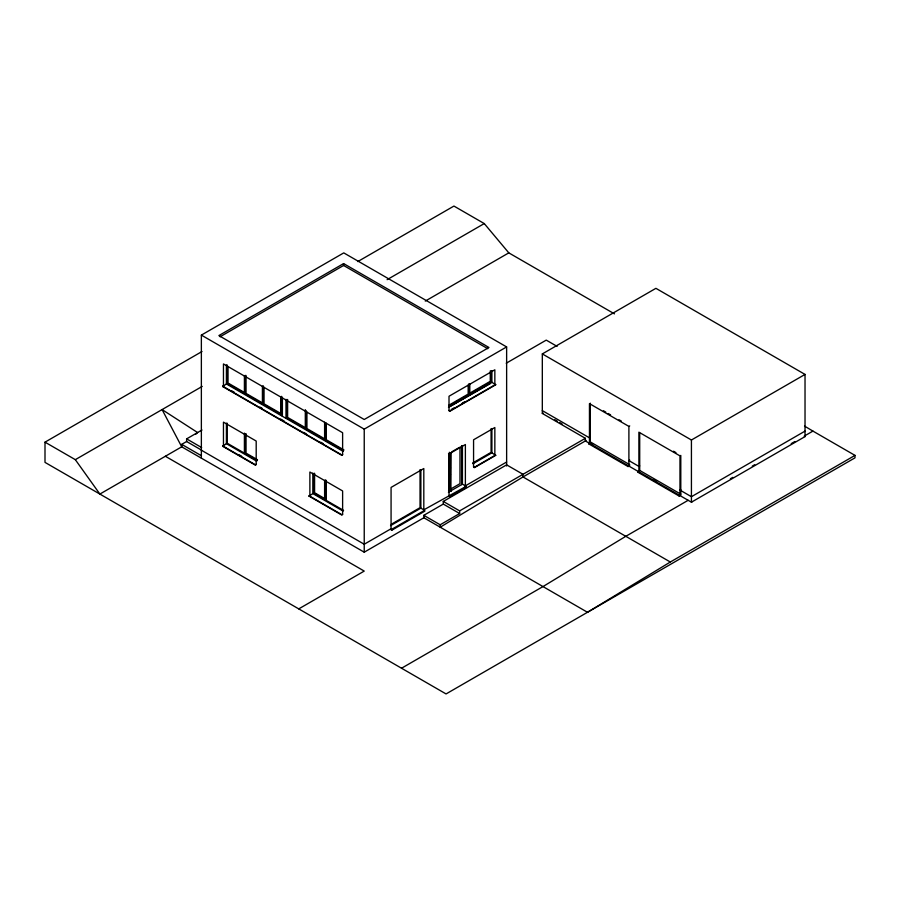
<?xml version="1.0" encoding="UTF-8"?>
<svg xmlns="http://www.w3.org/2000/svg" width="900" height="900" viewBox="0 0 900 900"><rect width="100%" height="100%" fill="white"/><g stroke="black" fill="none" stroke-linecap="round" stroke-linejoin="round"><path stroke-width="1.35" d="M195.604 434.329L197.595 432.54L162.079 409.579L181.721 446.816L364.23 552.184L423.866 517.748L587.486 612.281L670.32 562.016L855 455.389L855 457.841L446.062 693.934L45 462.386L45 442.159L202.005 351.517M201.364 458.156L201.364 335.104L343.766 252.889L506.632 346.928L506.632 465.998M343.598 263.576L218.869 335.576L364.23 419.501L488.947 347.49L343.598 263.576L343.598 265.466L487.744 348.683M220.084 336.769L343.598 265.466M357.784 261.574L453.938 206.066L484.256 223.571L508.804 252.866L614.452 313.864M45 442.159L75.319 459.664L202.219 386.404M387.124 279.653L484.256 223.571M222.638 386.516L223.459 386.044L223.459 363.938L342.619 432.731L342.619 454.849L341.798 455.321L222.638 386.516L226.406 383.963L343.136 451.361M201.645 450.191L186.626 441.517L186.626 438.874L201.982 430.009M425.295 301.084L508.804 252.866M75.319 459.664L99.877 494.066L181.721 446.816L181.721 444.353L186.626 441.517M222.638 446.243L223.459 445.77L223.459 422.145L256.196 441.045L256.196 464.67L255.375 465.142L222.638 446.243L226.406 443.689L256.714 461.194M222.638 445.871L255.375 464.771L256.196 464.299M201.364 335.104L364.23 429.142L506.632 346.928M222.638 386.145L341.798 454.939L342.619 454.466M506.228 363.218L546.244 340.121L557.1 346.387M448.909 405.202L468.169 394.076L468.169 384.986M449.213 405.968L491.085 381.791L491.085 370.879M495.664 384.817L494.843 384.345L494.843 369.787L449.01 396.248L449.01 410.805L449.831 411.277L495.664 384.817L491.895 382.264L448.481 407.329L490.691 383.411M629.719 465.615L628.087 466.56L588.634 443.79L588.634 442.845L590.276 441.9L629.719 464.67L628.087 465.615L585.36 440.955L585.36 438.311L542.317 413.449L542.317 353.914L655.909 288.326L805.028 374.423L805.028 436.601L691.425 502.189L679.972 495.574L679.972 455.884L638.887 432.169L638.887 470.914M451.429 409.41L453.836 408.026M462.285 403.144L464.692 401.749M449.01 410.423L449.831 410.895L495.664 384.435M309.06 496.147L309.881 495.675L309.881 472.039L342.619 490.95L342.619 514.575L341.798 515.048L309.06 496.147L312.829 493.594L343.136 511.088M309.06 495.765L341.798 514.665L342.619 514.192M448.526 453.679L449.303 453.24L449.303 490.657L450.608 491.423L450.855 452.902M451.868 451.755L458.82 447.739M542.317 413.449L543.127 412.976M450.506 474.502L449.707 474.322L449.955 467.651M449.707 467.798L450.506 467.978M472.59 463.039L491.085 452.363L491.085 428.625M472.984 463.759L491.895 452.835L495.664 455.389L474.39 467.674L473.569 467.201L473.569 439.796L494.843 427.511L494.843 454.916L495.664 455.389M473.569 466.819L474.39 467.291L495.664 455.006M448.526 490.286L449.303 489.836M450.709 489.026L459.979 483.671L459.979 447.064M449.303 490.657L450.855 491.276M391.331 524.25L420.041 507.668L420.041 469.598M390.544 525.645L420.863 508.14L424.62 510.322L424.62 511.267L391.882 530.168L391.072 529.695L391.072 487.418L423.81 468.517L423.81 510.795L424.62 511.267M448.402 492.244L462.431 484.144L466.2 486.315L466.2 487.26L449.831 496.71L449.01 496.238L449.01 453.971L465.379 444.521L465.379 486.787L466.2 487.26M423.81 509.85L466.2 486.315M465.379 485.843L506.632 462.026M391.072 529.695L424.62 510.322M423.81 517.781L423.81 515.329L443.284 504.079L443.284 501.435L506.632 464.861L523.001 474.311L523.001 476.955L440.179 527.231L440.179 524.779L459.652 513.529L459.652 510.885L585.36 438.311M590.276 437.366L589.455 437.839L542.317 410.614M586.181 440.483L523.001 476.955L670.32 562.016M298.755 608.884L364.23 571.084L165.352 456.266M588.634 443.79L589.455 443.317L589.455 403.627L628.898 426.397L629.719 425.925M629.719 460.136L628.898 460.609L638.887 466.38L639.709 465.907M542.317 353.914L691.425 440.01L805.028 374.423M680.794 455.411L680.794 494.156L639.709 470.441L638.066 471.386L638.066 472.331L679.151 496.046L680.794 495.101M638.066 472.331L638.887 471.859M680.794 489.623L679.972 490.095L691.425 496.71L805.028 431.123M628.898 426.397L628.898 466.088L679.151 495.101L680.794 494.156M688.151 500.299L625.793 536.31L542.97 586.586L401.546 668.227M730.373 478.766L732.803 477.36M752.276 466.121L754.717 464.715M791.224 443.632L794.869 441.529M855 455.389L812.936 431.1L804.206 436.129L805.028 436.601M603.428 410.749L605.812 412.121M608.209 413.505L610.594 414.889M618.964 419.715L621.349 421.099M673.538 451.226L675.956 452.621M554.805 419.726L557.224 421.121M559.631 422.505L562.05 423.9M590.276 442.845L592.661 444.229M654.21 479.756L656.617 481.151M691.425 501.244L692.246 501.716M449.303 452.295L450.608 453.049L450.608 491.423M443.284 501.435L459.652 510.885M443.284 504.079L459.652 513.529M343.924 449.933L326.25 439.729L326.25 423.146M343.541 450.652L286.808 417.892L286.808 400.691M231.964 390.96L234.405 392.366M259.931 407.104L262.361 408.51M280.609 419.04L284.254 421.144M303.705 432.382L306.135 433.789M320.726 442.204L323.168 443.61M423.81 515.329L440.179 524.779M257.501 459.754L246.049 453.139L246.049 433.676M257.13 460.485L245.227 453.611L245.227 433.598M343.586 510.401L326.25 500.4L326.25 480.341M239.22 454.871L241.639 456.277M186.626 438.874L201.645 447.548M201.364 450.214L364.23 544.241L391.072 528.75L391.882 530.168M181.721 444.353L201.364 455.692M804.544 426.105L812.936 431.1M691.425 440.01L691.425 502.189M679.151 495.101L679.151 496.046M639.709 433.058L639.709 470.441M628.087 465.615L628.087 466.56M590.276 403.155L590.276 441.9M491.895 370.665L491.895 382.264M491.895 428.512L491.895 452.835M490.264 370.924L490.264 381.319L469.8 393.131L469.8 384.041M468.979 383.636L468.979 394.549M462.431 445.567L462.431 484.144M461.621 445.624L461.621 484.616M450.27 468.124L450.27 474.637M449.831 495.765L449.831 496.71M449.539 489.69L449.539 490.522M420.863 469.575L420.863 508.14M364.23 429.142L364.23 552.184M325.429 423L325.429 440.201M325.429 479.869L325.429 499.928L313.762 493.189L313.762 474.469M324.608 422.201L324.608 438.784L306.934 428.569L306.934 411.998M324.608 480.397L324.608 498.51L314.584 492.716L314.584 473.209M312.829 473.051L312.829 493.594M306.113 410.524L306.113 429.041M305.303 409.669L305.303 427.624L287.618 417.42L287.618 399.465M285.986 399.353L285.986 418.365M282.386 397.271L282.386 416.284M281.565 396.349L281.565 414.866L227.216 383.49L227.216 364.973M280.744 396.877L280.744 413.449L264.049 403.808L264.049 387.236M263.227 385.762L263.227 404.28M262.418 386.291L262.418 402.863L246.049 393.412L246.049 375.457M245.227 375.368L245.227 393.885M244.406 375.896L244.406 392.468L228.037 383.017L228.037 366.446M244.406 433.125L244.406 453.139L227.216 443.216L227.216 423.202M226.406 364.95L226.406 383.963M226.406 423.18L226.406 443.689"/></g></svg>
